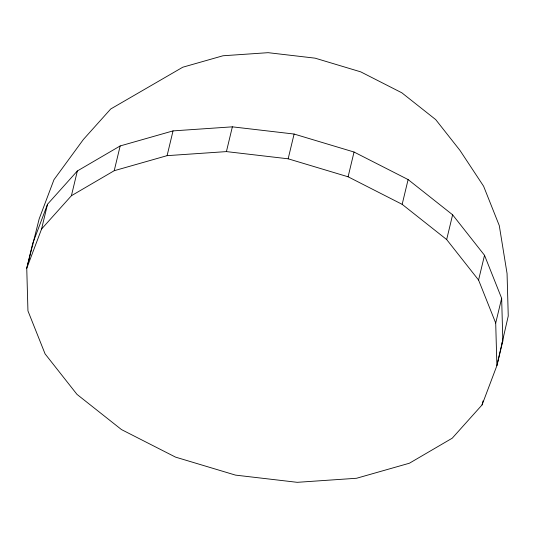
<?xml version="1.0" encoding="UTF-8"?>
<svg xmlns="http://www.w3.org/2000/svg" width="535" height="535" viewBox="0 0 535 535"><rect width="100%" height="100%" fill="white"/><g stroke="black" fill="none" stroke-linecap="round" stroke-linejoin="round"><path stroke-width="0.8" d="M32.695 243.519L26.75 268.282L27.947 310.875L45.08 353.876L76.98 394.369L121.485 429.585L175.547 457.124L235.494 475.113L297.233 482.323L356.557 478.263L409.429 463.21L452.236 438.192L482.068 404.915L496.895 365.639L502.84 340.882L501.649 298.289L484.516 255.282L452.61 214.789L408.111 179.573L354.043 152.034L294.103 134.044L232.364 126.835L173.032 130.894L120.168 145.948L77.354 170.966L47.521 204.243L32.695 243.519L32.742 245.19M501.649 298.289L495.704 323.046L496.895 365.639L508.25 316.004L507.06 273.512L499.282 225.589L483.593 186.2L459.973 150.402L435.697 119.593L401.838 92.802L360.71 71.85L315.102 58.161L268.129 52.677L222.995 55.767L182.769 67.216L110.718 108.986L83.393 139.461L53.968 179.686L39.175 218.868L26.75 268.282L41.576 229.007L47.521 204.243M41.576 229.007L71.409 195.73L77.354 170.966M71.409 195.73L114.222 170.705L120.168 145.948M114.222 170.705L167.094 155.658L173.032 130.894M167.094 155.658L226.419 151.599L232.364 126.835M226.419 151.599L288.158 158.808L294.103 134.044M495.704 323.046L478.571 280.039L446.665 239.553L402.166 204.337L348.098 176.797L354.043 152.034M402.166 204.337L408.111 179.573M446.665 239.553L452.61 214.789M478.571 280.039L484.516 255.282M482.068 404.915L483.031 400.922M501.97 343.189L502.84 340.882M288.158 158.808L348.098 176.797"/></g></svg>
